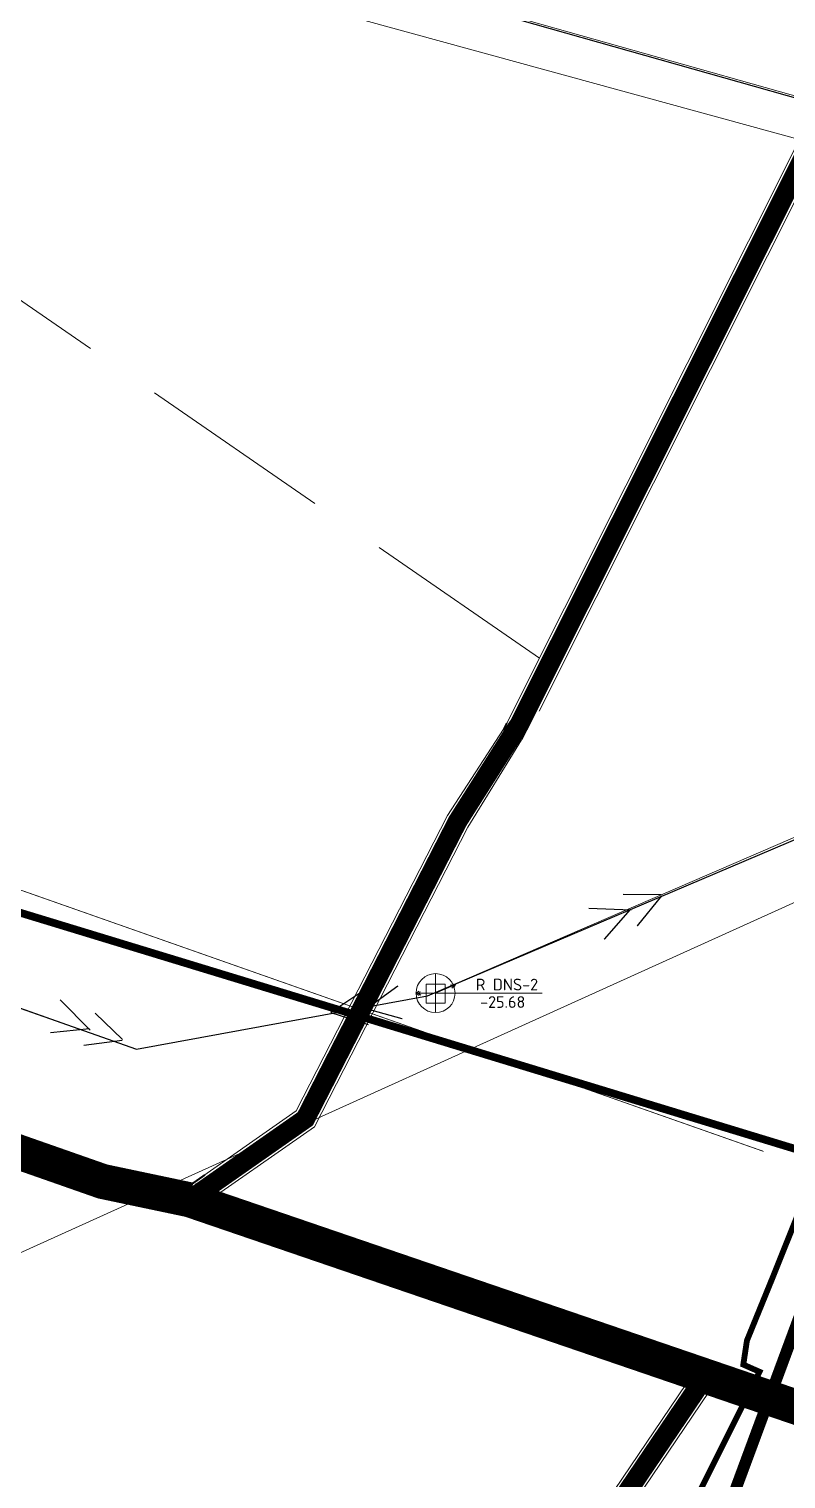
# Model space of a CAD drawing. Header units: millimetres. Extents: x 519 to 9564855, y -810 to 5021775.
# Drawn here: x 9534222.8 to 9534417.2, y 4997230.7 to 4997602.9 of the extents above; entities that cross this region are included whole.
import ezdxf

# ---------------------------------------------------------------- set-up
doc = ezdxf.new("R2010")
doc.units = ezdxf.units.MM
doc.header["$LTSCALE"] = 2
doc.header["$MEASUREMENT"] = 0
doc.header["$PDMODE"] = 2
doc.header["$PDSIZE"] = 5
for name, pattern in [('92051501$0$GROUND1', [60, 50, -10]), ('92051501$0$GROUND2', [35, 25, -10]), ('DASHED', [0.75, 0.5, -0.25]), ('DASHED2', [9.525, 6.35, -3.175])]:
    doc.linetypes.add(name, pattern=pattern)
for name, color, linetype in [('2003-2004 Supplemental wells', 7, 'Continuous'), ('FIBERGLASS', 212, 'Continuous'), ('OilColl&Flowlines', 3, 'Continuous'), ('ROAD_FIELD', 255, '92051501$0$GROUND2'), ('ROAD_GROUND', 9, 'Continuous'), ('лэп', 1, 'Continuous'), ('МГ-земельный участок', 7, 'Continuous'), ('нефть', 8, 'Continuous'), ('Оборудование', 250, 'Continuous')]:
    doc.layers.add(name, color=color, linetype=linetype)
for name, color, linetype, lineweight in [('Оптиковолоконный кабель', 220, 'CAB6', 20), ('Скважины на 2024 год-125', 10, 'Continuous', 40), ('Электро', 1, 'Continuous', 30), ('Электроснаб', 1, 'Continuous', 18), ('Электроснабжене', 1, 'Continuous', 18)]:
    doc.layers.add(name, color=color, linetype=linetype, lineweight=lineweight)
doc.styles.get("Standard").update_dxf_attribs({"font": 'isocpeur.ttf', "width": 0.5})
doc.styles.add('STANDARE', font='romans.shx', dxfattribs={"width": 0.8, "height": 2})
doc.linetypes.add('CAB', pattern='A,0.7,-0.43403,["K",Standard,S=0.9,R=0,X=-0.4,Y=-0.3],-0.8', length=1.93403)
doc.linetypes.add('CAB6', pattern='A,0.9,-0.9,["6",Standard,S=0.9,R=0,X=-0.8,Y=-0.4],11', length=12.8)
doc.linetypes.add('OTKOS_ST1_', pattern='A,0,["|",STANDARE,S=0.6,R=0,X=-0.4,Y=-1.44],1,["|",Standard,S=0.25,R=0,X=-0.27,Y=-0.595],1', length=2)

msp = doc.modelspace()

# ---------------------------------------------------------------- linework, layer by layer
at = {"layer": '2003-2004 Supplemental wells', "color": 0, "lineweight": 0, "ltscale": 5}
msp.add_line((9534327.2, 4997355.4), (9534354.52938, 4997355.4), dxfattribs=at)
msp.add_circle((9534327.2, 4997355.4), 5, dxfattribs=at)
msp.add_point((9534327.2, 4997355.4), dxfattribs=at)
at = {"layer": 'FIBERGLASS', "linetype": 'DASHED', "lineweight": 0, "ltscale": 0.07, "const_width": 3}
msp.add_lwpolyline([(9534378.97006, 4997159.89362), (9534487.66482, 4997453.34743)], dxfattribs=at)
at = {"layer": 'OilColl&Flowlines', "color": 5, "linetype": '92051501$0$GROUND1', "lineweight": 0, "ltscale": 2, "const_width": 0.2}
msp.add_lwpolyline([(9531064.61986, 4998491.95461), (9534411.39462, 4997314.77298)], dxfattribs=at)
at = {"layer": 'ROAD_FIELD', "lineweight": 0, "flags": 128}
msp.add_lwpolyline([(9534353.88151, 4997441.39868), (9534112.43335, 4997607.749), (9533884.173, 4997741.582), (9533763.044, 4997817.702), (9533545.475, 4997955.784), (9533312.80867, 4998109.48171), (9533113.836, 4998247.202), (9533000, 4998332.5767)], dxfattribs=at)
at = {"layer": 'ROAD_GROUND', "lineweight": 0}
for points in [[(9535199.40644, 4999768.71788), (9535197.90995, 4999763.84436), (9535120.00733, 4999518.73571), (9535030.42135, 4999230.48081), (9534937.82593, 4998948.29449), (9534861.42861, 4998711.10282), (9534799.21725, 4998519.86789), (9534675.56779, 4998119.23162), (9534612.14807, 4997956.49425), (9534344.5765, 4997422.84045)], [(9535204.85913, 4999766.03502), (9535203.637, 4999762.055), (9535125.737, 4999516.955), (9535036.137, 4999228.655), (9534943.537, 4998946.455), (9534867.137, 4998709.255), (9534804.937, 4998518.055), (9534681.237, 4998117.255), (9534617.637, 4997954.055), (9534353.77902, 4997427.80773)], [(9534344.64896, 4997423.15535), (9534330.237, 4997400.955), (9534291.437, 4997325.155), (9534263.437, 4997305.555), (9534242.537, 4997309.955), (9533064.637, 4997722.655), (9533000, 4997744.60216)], [(9534349.25914, 4997420.3753), (9534335.46937, 4997398.00898), (9534296.09882, 4997321.09434), (9534264.74658, 4997299.14778), (9534240.92022, 4997304.16386), (9533062.68042, 4997716.98291), (9533000, 4997738.26572)], [(9534321.9346, 4997152.1779), (9534393.54563, 4997258.10175)], [(9534326.90525, 4997148.81744), (9534399.42864, 4997256.09083)]]:
    msp.add_lwpolyline(points, dxfattribs=at)
at = {"layer": 'ROAD_GROUND', "color": 8, "lineweight": 0}
for points, const_width in [([(9535202.27428, 4999767.83726), (9535200.76902, 4999762.93566), (9535122.86931, 4999517.83618), (9535033.27181, 4999229.54547), (9534940.67895, 4998947.36694), (9534864.28145, 4998710.17475), (9534802.07713, 4998518.96145), (9534678.40239, 4998118.24331), (9534614.89254, 4997955.27463), (9534347.25828, 4997421.49581)], 5), ([(9534264.09179, 4997302.35139), (9534264.09179, 4997302.35139), (9534264.09179, 4997302.35139), (9534264.09179, 4997302.35139), (9534241.72861, 4997307.05943), (9533063.64497, 4997719.82362), (9533000, 4997741.43394)], 9), ([(9535244.61447, 4997128.84777), (9535184.8, 4997129.9), (9535090.04735, 4997116.66111), (9535034.5, 4997108.9), (9534956.01748, 4997105.13564), (9534855.2, 4997100.3), (9534264.09179, 4997302.35139)], 9)]:
    msp.add_lwpolyline(points, dxfattribs=dict(at, const_width=const_width))
at = {"layer": 'ROAD_GROUND', "lineweight": 0}
for points, const_width in [([(9534348.47039, 4997424.09208), (9534332.85319, 4997399.48199), (9534293.76791, 4997323.12467), (9534264.09179, 4997302.35139), (9534241.72861, 4997307.05943), (9533063.65871, 4997719.81896), (9533000, 4997741.43394)], 5), ([(9534345.51445, 4997424.71114), (9534344.6736, 4997423.03411)], 0.5), ([(9534267.99579, 4997308.74616), (9534263.437, 4997305.555), (9534259.07461, 4997306.4734)], 0.5), ([(9534324.41992, 4997150.49767), (9534396.48713, 4997257.09629)], 5)]:
    msp.add_lwpolyline(points, dxfattribs=dict(at, const_width=const_width))
at = {"layer": 'лэп', "linetype": 'OTKOS_ST1_', "lineweight": 0, "ltscale": 100}
for points in [[(9534332.32973, 4997357.57669), (9534331.3346, 4997357.74582), (9534332.32973, 4997357.57669), (9534331.82776, 4997356.77803), (9534332.32973, 4997357.57669), (9534331.84525, 4997357.36137), (9534331.01092, 4997357.50777), (9534331.84525, 4997357.36137), (9534331.40183, 4997356.7073), (9534331.84525, 4997357.36137), (9534327.2, 4997355.4)], [(9534327.19288, 4997355.39993), (9534322.70865, 4997355.35306), (9534323.37313, 4997355.77318), (9534322.70865, 4997355.35306), (9534323.40111, 4997354.8828), (9534322.70865, 4997355.35306), (9534322.1702, 4997355.36115), (9534322.95569, 4997355.88347), (9534322.1702, 4997355.36115), (9534323.00825, 4997354.79855), (9534322.1702, 4997355.36115)]]:
    msp.add_lwpolyline(points, dxfattribs=at)
at = {"layer": 'МГ-земельный участок', "color": 0, "linetype": 'DASHED2', "lineweight": 25, "ltscale": 5, "const_width": 2}
msp.add_lwpolyline([(9522167.80801, 4999999.48247), (9521654, 5002362), (9522840, 5002532), (9525642, 5002155), (9528521, 5002235), (9531281, 5003464), (9533105, 5001043), (9546614, 4998215), (9544978, 4995525), (9543652, 4996420), (9539605, 4995735), (9529554.6705, 4998798.09585), (9529554.71722, 4998845.23995), (9529525.402, 4998845.269), (9529525.36994, 4998882.97318), (9529309.91997, 4998882.84552), (9526935, 5000017), (9526935, 4999132), (9522906, 5001105), (9522683.367, 5000265.06642), (9522496, 5000315)], close=True, dxfattribs=at)
at = {"layer": 'нефть', "color": 3, "lineweight": 0, "const_width": 1.5}
msp.add_lwpolyline([(9534484.9, 4997449.84), (9534482.9097, 4997450.3471), (9534433.0255, 4997329.3072), (9534425.0339, 4997310.6116), (9534413.6063, 4997282.0969), (9534413.6063, 4997282.0969)], dxfattribs=at)
at = {"layer": 'нефть', "color": 3, "lineweight": 0, "const_width": 1.5, "elevation": 0.1222}
msp.add_lwpolyline([(9534413.6063, 4997282.0969), (9534407.1273, 4997266.2225), (9534406.1965, 4997260.0463), (9534410.3479, 4997258.2137), (9534369.7229, 4997176.9136), (9534315.6011, 4997147.9445), (9534246.0188, 4997110.1249), (9534180.3571, 4997080.8492), (9534105.7772, 4997047.7709), (9534029.238, 4997013.7391), (9533908.6284, 4996960.1668)], dxfattribs=at)
at = {"layer": 'Оборудование', "lineweight": 0, "ltscale": 5, "elevation": -25.87885}
msp.add_lwpolyline([(9534324.78431, 4997352.82953), (9534329.69802, 4997352.84514), (9534329.68249, 4997357.7359), (9534324.76877, 4997357.72029), (9534324.78431, 4997352.82953)], dxfattribs=at)
at = {"layer": 'Оптиковолоконный кабель', "linetype": 'CAB', "lineweight": 0, "ltscale": 0.5, "elevation": -37.2261}
msp.add_lwpolyline([(9534420.7442, 4997943.6052), (9534418.7481, 4997930.0996), (9534448.9932, 4997924.8163), (9534467.3142, 4997986.9476), (9534584.9722, 4997952.7334), (9534599.30676, 4997933.42919), (9534419.9538, 4997574.7018), (9534217.7939, 4997630.0899), (9533869.2489, 4997728.4439)], dxfattribs=at)
at = {"layer": 'Скважины на 2024 год-125', "color": 0, "linetype": 'ByBlock', "lineweight": 0}
msp.add_line((9534030.9901, 4997202.98201), (9534433.863, 4997385.306), dxfattribs=at)
at = {"layer": 'Электро'}
for p, q in [((9532669.88214, 4998080.7316, 0), (9534512.2057, 4997558.9493, 18.1559)), ((9533000.18214, 4997783.74655), (9534250.41914, 4997340.9866)), ((9534325.11914, 4997354.6866), (9534499.12584, 4997428.69427, -24.96106)), ((9534385.10514, 4997380.60185), (9534375.3953, 4997380.75517)), ((9534385.2063, 4997380.37082), (9534378.93618, 4997372.66917)), ((9534377.4475, 4997376.69789), (9534366.50946, 4997377.13936)), ((9534377.11516, 4997376.82768), (9534370.51269, 4997369.25583)), ((9534309.39254, 4997351.36399), (9534317.5275, 4997357.26364)), ((9534238.54156, 4997345.88857), (9534230.86481, 4997353.69263)), ((9534250.41914, 4997340.9866), (9534325.11914, 4997354.6866)), ((9534308.76954, 4997356.11528), (9534300.35157, 4997350.43289)), ((9534246.79785, 4997343.49819), (9534239.81991, 4997350.25192)), ((9534300.35157, 4997350.43289), (9534309.91717, 4997347.36291)), ((9534318.64234, 4997348.76134), (9534309.39254, 4997351.36399)), ((9534238.38791, 4997346.21058), (9534228.39233, 4997345.20365)), ((9534246.71362, 4997343.26047), (9534236.87168, 4997341.93152))]:
    msp.add_line(p, q, dxfattribs=at)
at = {"layer": 'Электроснаб', "color": 1, "linetype": 'ByBlock', "lineweight": 0}
for p, q in [((9532669.88214, 4998080.7316, 0), (9534655.68214, 4997518.8316, 0)), ((9532669.88214, 4998080.7316, 0), (9534655.68214, 4997518.8316, 0)), ((9533000.18214, 4997783.74655), (9534250.41914, 4997340.9866))]:
    msp.add_line(p, q, dxfattribs=at)
at = {"layer": 'Электроснаб', "color": 1, "lineweight": 0}
for p, q in [((9534325.11914, 4997354.6866), (9534655.71914, 4997497.5866)), ((9534385.10514, 4997380.60185), (9534375.3953, 4997380.75517)), ((9534385.2063, 4997380.37082), (9534378.93618, 4997372.66917)), ((9534377.4475, 4997376.69789), (9534366.50946, 4997377.13936)), ((9534377.11516, 4997376.82768), (9534370.51269, 4997369.25583)), ((9534309.39254, 4997351.36399), (9534317.5275, 4997357.26364)), ((9534238.54156, 4997345.88857), (9534230.86481, 4997353.69263)), ((9534250.41914, 4997340.9866), (9534325.11914, 4997354.6866)), ((9534308.76954, 4997356.11528), (9534300.35157, 4997350.43289)), ((9534246.79785, 4997343.49819), (9534239.81991, 4997350.25192)), ((9534300.35157, 4997350.43289), (9534309.91717, 4997347.36291)), ((9534318.64234, 4997348.76134), (9534309.39254, 4997351.36399)), ((9534238.38791, 4997346.21058), (9534228.39233, 4997345.20365)), ((9534246.71362, 4997343.26047), (9534236.87168, 4997341.93152))]:
    msp.add_line(p, q, dxfattribs=at)
at = {"layer": 'Электроснабжене', "color": 1, "linetype": 'ByBlock', "lineweight": 0}
for p, q in [((9532669.88214, 4998080.7316, 0), (9534655.68214, 4997518.8316, 0)), ((9532669.88214, 4998080.7316, 0), (9534655.68214, 4997518.8316, 0)), ((9533000.18214, 4997783.74655), (9534250.41914, 4997340.9866))]:
    msp.add_line(p, q, dxfattribs=at)
at = {"layer": 'Электроснабжене', "color": 1, "lineweight": 0}
for p, q in [((9534325.11914, 4997354.6866), (9534655.71914, 4997497.5866)), ((9534385.10514, 4997380.60185), (9534375.3953, 4997380.75517)), ((9534385.2063, 4997380.37082), (9534378.93618, 4997372.66917)), ((9534377.4475, 4997376.69789), (9534366.50946, 4997377.13936)), ((9534377.11516, 4997376.82768), (9534370.51269, 4997369.25583)), ((9534309.39254, 4997351.36399), (9534317.5275, 4997357.26364)), ((9534238.54156, 4997345.88857), (9534230.86481, 4997353.69263)), ((9534250.41914, 4997340.9866), (9534325.11914, 4997354.6866)), ((9534308.76954, 4997356.11528), (9534300.35157, 4997350.43289)), ((9534246.79785, 4997343.49819), (9534239.81991, 4997350.25192)), ((9534300.35157, 4997350.43289), (9534309.91717, 4997347.36291)), ((9534318.64234, 4997348.76134), (9534309.39254, 4997351.36399)), ((9534238.38791, 4997346.21058), (9534228.39233, 4997345.20365)), ((9534246.71362, 4997343.26047), (9534236.87168, 4997341.93152))]:
    msp.add_line(p, q, dxfattribs=at)

# ---------------------------------------------------------------- texts
at = {"layer": '2003-2004 Supplemental wells', "color": 0, "lineweight": 0, "ltscale": 5}
for s, p in [('R DNS-2', (9534337.50754, 4997356.10401)), ('-25.68', (9534338.6405, 4997351.61001))]:
    msp.add_text(s, height=3, dxfattribs=at).set_placement(p)

doc.saveas('drawing.dxf')
